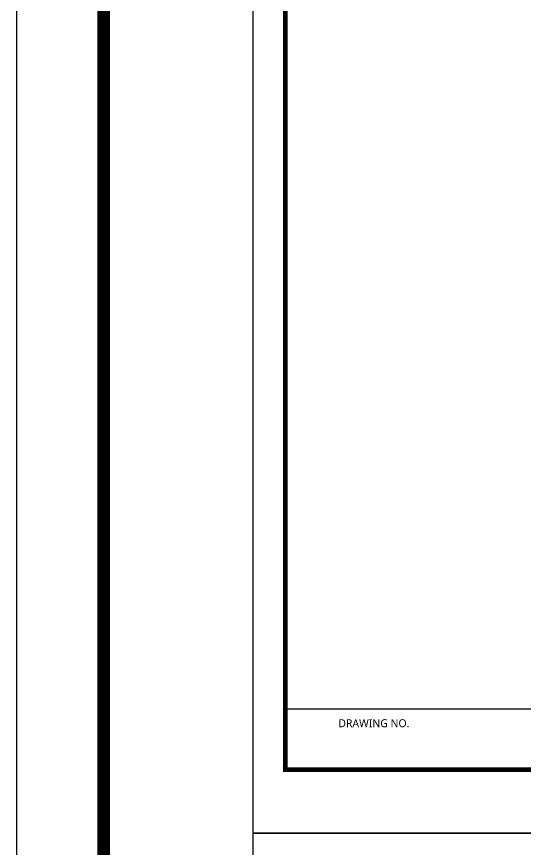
# Model space of a CAD drawing. Extents: x 16296675204 to 16296683393, y -37409618576 to -37409617244.
# Drawn here: x 16296675204.3 to 16296675367.6, y -37409617849.3 to -37409617582 of the extents above; entities that cross this region are included whole.
import ezdxf

# ---------------------------------------------------------------- set-up
doc = ezdxf.new("R2010")
doc.units = 0
doc.header["$LTSCALE"] = 10
doc.header["$MEASUREMENT"] = 0
doc.layers.get('0').update_dxf_attribs({"linetype": 'CONTINUOUS'})
doc.styles.add('Daelim Dimension', font='NanumGothic.ttf')

msp = doc.modelspace()

# ---------------------------------------------------------------- linework, layer by layer
at = {"color": 5}
msp.add_line((16296675290.552361, -37409617804.135674), (16296675814.739639, -37409617804.135674), dxfattribs=at)
at = {"ltscale": 0.5}
for points in [[(16296675204.252609, -37409618516.086411), (16296676940.252609, -37409618516.086411), (16296676940.252609, -37409617244.086411), (16296675204.252609, -37409617244.086411)], [(16296675280.084169, -37409617844.102562), (16296675931.084169, -37409617844.102562), (16296675931.084169, -37409617367.102562), (16296675280.084169, -37409617367.102562)], [(16296675280.084169, -37409618321.102562), (16296675931.084169, -37409618321.102562), (16296675931.084169, -37409617844.102562), (16296675280.084169, -37409617844.102562)]]:
    msp.add_lwpolyline(points, close=True, dxfattribs=at)
at = {"color": 5, "linetype": 'ByBlock', "lineweight": 200}
for points, const_width in [([(16296675232.167789, -37409618461.620499), (16296676912.167789, -37409618461.620499), (16296676912.167789, -37409617273.620499), (16296675232.167789, -37409617273.620499)], 4), ([(16296675290.552361, -37409617823.677841), (16296675920.552361, -37409617823.677841), (16296675920.552361, -37409617378.177841), (16296675290.552361, -37409617378.177841)], 1.5)]:
    msp.add_lwpolyline(points, close=True, dxfattribs=dict(at, const_width=const_width))

# ---------------------------------------------------------------- texts
at = {"color": 5, "ltscale": 40, "style": 'Daelim Dimension'}
msp.add_text('DRAWING NO.', height=2.56901127, dxfattribs=at).set_placement((16296675307.525261, -37409617810.070358))

doc.saveas('drawing.dxf')
